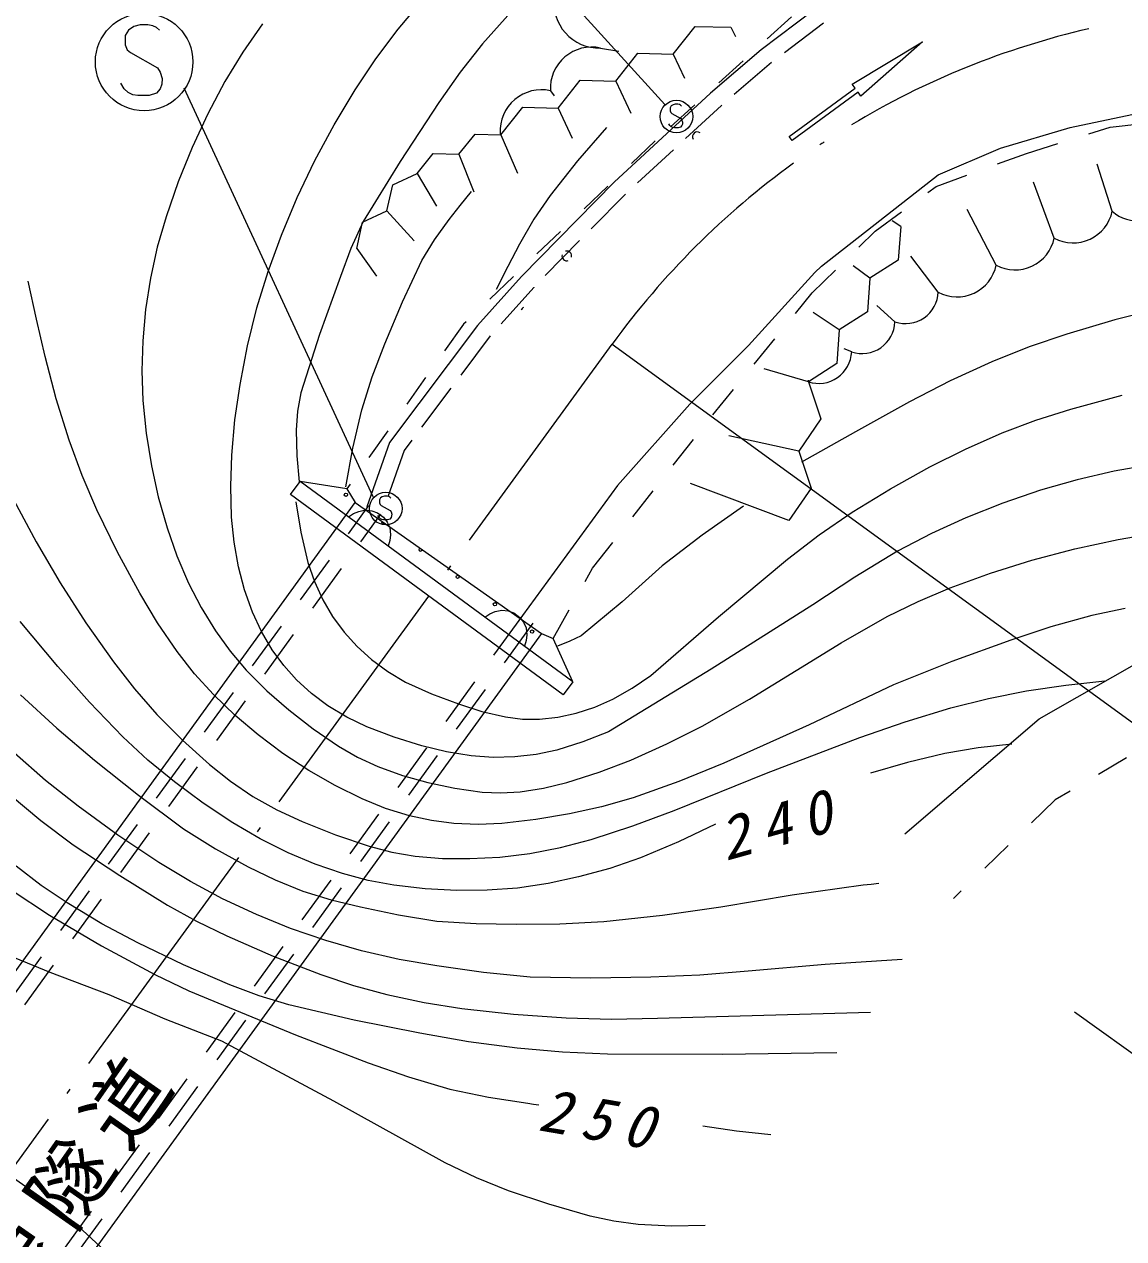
# Model space of a CAD drawing. Units: millimetres, scale not verified. Extents: x 40000 to 680000, y 20000 to 380000.
# Drawn here: x 118994 to 152642, y 276999 to 314162 of the extents above; entities that cross this region are included whole.
import ezdxf

# ---------------------------------------------------------------- set-up
doc = ezdxf.new("R2010")
doc.units = ezdxf.units.MM
doc.header["$LTSCALE"] = 1000
for name, pattern in [('USER1', [9.899999, 7.790164, -0.97377, 0.162295, -0.97377]), ('USER2', [2.5, 1.5, -1]), ('USER4', [2, 1.5, -0.5]), ('USER7', [2, 1, -1])]:
    doc.linetypes.add(name, pattern=pattern)
for name, color, linetype, lineweight in [('S-BGD', 7, 'Continuous', 13), ('S-BGD-HTXT', 6, 'Continuous', 13), ('S-BMK-SRVR', 3, 'Continuous', 13)]:
    doc.layers.add(name, color=color, linetype=linetype, lineweight=lineweight)
doc.styles.add('ＭＳ ゴシック', font='')
doc.styles.get('ＭＳ ゴシック').set_extended_font_data('MS Gothic')

msp = doc.modelspace()

# ---------------------------------------------------------------- linework, layer by layer
at = {"layer": 'S-BGD'}
for p, q in [((138598, 311706), (130108, 321070)), ((130440, 314014), (131217, 314940)), ((134062, 314728), (133022, 313568)), ((143171, 314608), (141545, 313383)), ((122348, 314098), (122183, 313985)), ((122543, 314150), (122348, 314098)), ((122775, 314150), (122543, 314150)), ((122933, 314120), (122775, 314150)), ((123045, 314068), (122933, 314120)), ((123128, 313978), (123045, 314068)), ((126280, 314175), (125684, 313314)), ((138855, 313246), (139529, 314098)), ((139529, 314098), (140615, 314070)), ((140615, 314070), (140766, 313792)), ((122085, 313820), (122078, 313648)), ((122183, 313985), (122085, 313820)), ((129755, 313104), (130440, 314014)), ((122078, 313648), (122085, 313535)), ((122085, 313535), (122145, 313385)), ((122145, 313385), (122250, 313303)), ((122250, 313303), (123068, 312830)), ((125684, 313314), (125132, 312410)), ((133022, 313568), (132332, 312693)), ((136630, 313436), (137193, 313341)), ((141545, 313383), (139996, 312056)), ((144334, 312326), (146484, 313621)), ((146484, 313621), (144600, 311963)), ((129118, 312158), (129755, 313104)), ((137096, 312423), (137770, 313274)), ((137770, 313274), (138855, 313246)), ((138855, 313246), (139205, 312518)), ((123068, 312830), (123158, 312695)), ((123158, 312695), (123218, 312508)), ((132332, 312693), (131683, 311772)), ((122055, 312185), (121950, 312358)), ((122175, 312073), (122055, 312185)), ((123150, 312185), (123045, 312050)), ((123203, 312328), (123150, 312185)), ((123218, 312508), (123203, 312328)), ((129676, 299703), (123891, 312204)), ((125132, 312410), (124608, 311420)), ((135337, 311599), (136011, 312451)), ((136011, 312451), (137096, 312423)), ((137096, 312423), (137559, 311446)), ((142405, 310728), (144422, 312205)), ((144422, 312205), (144334, 312326)), ((122318, 312005), (122175, 312073)), ((122468, 311983), (122318, 312005)), ((122813, 311983), (122468, 311983)), ((123045, 312050), (122813, 311983)), ((128474, 311086), (129118, 312158)), ((135096, 312131), (135207, 311971)), ((139996, 312056), (137045, 309328)), ((144511, 312084), (142494, 310607)), ((144600, 311963), (144511, 312084)), ((131683, 311772), (130499, 309964)), ((133578, 310775), (134251, 311627)), ((134251, 311627), (135337, 311599)), ((135337, 311599), (135761, 310680)), ((138762, 311608), (138760, 311550)), ((138760, 311550), (138762, 311513)), ((138795, 311663), (138762, 311608)), ((138762, 311513), (138782, 311463)), ((138782, 311463), (138817, 311435)), ((138850, 311700), (138795, 311663)), ((138817, 311435), (139090, 311278)), ((138915, 311718), (138850, 311700)), ((138992, 311718), (138915, 311718)), ((139045, 311708), (138992, 311718)), ((139082, 311690), (139045, 311708)), ((139110, 311660), (139082, 311690)), ((151007, 311006), (153953, 311630)), ((124608, 311420), (124133, 310394)), ((127886, 309991), (128474, 311086)), ((138752, 311063), (138717, 311120)), ((138792, 311025), (138752, 311063)), ((139117, 311063), (139082, 311018)), ((139090, 311278), (139120, 311233)), ((139135, 311110), (139117, 311063)), ((139120, 311233), (139140, 311170)), ((139140, 311170), (139135, 311110)), ((132298, 310186), (132791, 310800)), ((132791, 310800), (133578, 310775)), ((133562, 310825), (133578, 310775)), ((133578, 310775), (134091, 309609)), ((136809, 311009), (135925, 309984)), ((138840, 311003), (138792, 311025)), ((138890, 310995), (138840, 311003)), ((139005, 310995), (138890, 310995)), ((139082, 311018), (139005, 310995)), ((142494, 310607), (142405, 310728)), ((148873, 310375), (151007, 311006)), ((124133, 310394), (123706, 309344)), ((146961, 309553), (148873, 310375)), ((127347, 308861), (127886, 309991)), ((130499, 309964), (129366, 308124)), ((131019, 309596), (131511, 310211)), ((131511, 310211), (132298, 310186)), ((132298, 310186), (132748, 309034)), ((135925, 309984), (135091, 308926)), ((130270, 309254), (131019, 309596)), ((131019, 309596), (131612, 308593)), ((152292, 308445), (151832, 309886)), ((123706, 309344), (123332, 308266)), ((130094, 308450), (130270, 309254)), ((137045, 309328), (134215, 306445)), ((143392, 306760), (146961, 309553)), ((150517, 307619), (149881, 309330)), ((126865, 307709), (127347, 308861)), ((132335, 308615), (132686, 309042)), ((135091, 308926), (134594, 308195)), ((131993, 308184), (132335, 308615)), ((148742, 306793), (147854, 308493)), ((123332, 308266), (123066, 307344)), ((129366, 308124), (128993, 307301)), ((129169, 307303), (129345, 308108)), ((129345, 308108), (130094, 308450)), ((130094, 308450), (130926, 307531)), ((131549, 307570), (131993, 308184)), ((134594, 308195), (134147, 307430)), ((145819, 307976), (145553, 308145)), ((145819, 307976), (145744, 306949)), ((123066, 307344), (122855, 306397)), ((126460, 306602), (126865, 307709)), ((131162, 306934), (131549, 307570)), ((134147, 307430), (133789, 306749)), ((128993, 307301), (128670, 306441)), ((129169, 307303), (129772, 306451)), ((146967, 305968), (146130, 307065)), ((126114, 305484), (126460, 306602)), ((130570, 305673), (131162, 306934)), ((133789, 306749), (133440, 306050)), ((143392, 306760), (143191, 306571)), ((144877, 306393), (144364, 306772)), ((145744, 306949), (144877, 306393)), ((119364, 305143), (119111, 306304)), ((122855, 306397), (122707, 305438)), ((128670, 306441), (128034, 304666)), ((134215, 306445), (132870, 304946)), ((143191, 306571), (141164, 304330)), ((144877, 306393), (144802, 305365)), ((125828, 304319), (126114, 305484)), ((130031, 304387), (130570, 305673)), ((145642, 305054), (145088, 305562)), ((153853, 305492), (152370, 305115)), ((119631, 303996), (119364, 305143)), ((122707, 305438), (122620, 304471)), ((143935, 304809), (143134, 305346)), ((144802, 305365), (143935, 304809)), ((152370, 305115), (150901, 304680)), ((132870, 304946), (130170, 301360)), ((143935, 304809), (143859, 303782)), ((122620, 304471), (122592, 303560)), ((128034, 304666), (127458, 302882)), ((129646, 303377), (130031, 304387)), ((150901, 304680), (149746, 304287)), ((125600, 303141), (125828, 304319)), ((141164, 304330), (139366, 302533)), ((144317, 304140), (144085, 304229)), ((149746, 304287), (148604, 303835)), ((119971, 302702), (119631, 303996)), ((143859, 303782), (142992, 303226)), ((148604, 303835), (147335, 303248)), ((122592, 303560), (122625, 302650)), ((129322, 302361), (129646, 303377)), ((142992, 303226), (141642, 303622)), ((142992, 303226), (142993, 303273)), ((125441, 302059), (125600, 303141)), ((142992, 303226), (143375, 302089)), ((147335, 303248), (146091, 302606)), ((120367, 301435), (119971, 302702)), ((122625, 302650), (122727, 301646)), ((127458, 302882), (127357, 302319)), ((139366, 302533), (137150, 300049)), ((146091, 302606), (144435, 301696)), ((151024, 302381), (151805, 302600)), ((151805, 302600), (152598, 302811)), ((127357, 302319), (127313, 301737)), ((129047, 301188), (129322, 302361)), ((149956, 302048), (151024, 302381)), ((125343, 300972), (125441, 302059)), ((143375, 302089), (142695, 301102)), ((148919, 301662), (149956, 302048)), ((120764, 300359), (120367, 301435)), ((122727, 301646), (122889, 300648)), ((127313, 301737), (127334, 300959)), ((142695, 301102), (140557, 301572)), ((144435, 301696), (142781, 300763)), ((147798, 301164), (148919, 301662)), ((128832, 300009), (129047, 301188)), ((130170, 301360), (129483, 299394)), ((142695, 301102), (143078, 299966)), ((146710, 300615), (147798, 301164)), ((125311, 300024), (125343, 300972)), ((127334, 300959), (127404, 300164)), ((153406, 300670), (152352, 300484)), ((121216, 299305), (120764, 300359)), ((122889, 300648), (123096, 299697)), ((145502, 299948), (146710, 300615)), ((152352, 300484), (151220, 300223)), ((125339, 299076), (125311, 300024)), ((127141, 299772), (127437, 300175)), ((135783, 294042), (127437, 300175)), ((128867, 299949), (127437, 300175)), ((128867, 299949), (129126, 299531)), ((137150, 300049), (134239, 296068)), ((142398, 298978), (139380, 300106)), ((143078, 299966), (142398, 298978)), ((144335, 299235), (145502, 299948)), ((151220, 300223), (150093, 299902)), ((118675, 299599), (119357, 298324)), ((123096, 299697), (123364, 298753)), ((135487, 293639), (127141, 299772)), ((127302, 299553), (127461, 298616)), ((129864, 299613), (129862, 299556)), ((129862, 299556), (129864, 299518)), ((129897, 299668), (129864, 299613)), ((129952, 299706), (129897, 299668)), ((130017, 299723), (129952, 299706)), ((130094, 299723), (130017, 299723)), ((130147, 299713), (130094, 299723)), ((130184, 299696), (130147, 299713)), ((130212, 299666), (130184, 299696)), ((150093, 299902), (148946, 299510)), ((101547, 261491), (129126, 299531)), ((121847, 298012), (121216, 299305)), ((128919, 299086), (129070, 299189)), ((129070, 299189), (129229, 299254)), ((129126, 299531), (134819, 295523)), ((129229, 299254), (129442, 299302)), ((129442, 299302), (129628, 299277)), ((129628, 299277), (129801, 299215)), ((129801, 299215), (129988, 299077)), ((129864, 299518), (129884, 299468)), ((129884, 299468), (129919, 299441)), ((129919, 299441), (130192, 299283)), ((130192, 299283), (130222, 299238)), ((130222, 299238), (130242, 299176)), ((130242, 299176), (130237, 299116)), ((141002, 299416), (139741, 298525)), ((143324, 298538), (144335, 299235)), ((148946, 299510), (147812, 299059)), ((125417, 298310), (125339, 299076)), ((129854, 299068), (129819, 299126)), ((129894, 299031), (129854, 299068)), ((129942, 299008), (129894, 299031)), ((129992, 299001), (129942, 299008)), ((129988, 299077), (130099, 298931)), ((130107, 299001), (129992, 299001)), ((130099, 298931), (130179, 298760)), ((130184, 299023), (130107, 299001)), ((130219, 299068), (130184, 299023)), ((130237, 299116), (130219, 299068)), ((147812, 299059), (146758, 298576)), ((123364, 298753), (123664, 297894)), ((127461, 298616), (127677, 297695)), ((130179, 298760), (130199, 298541)), ((130199, 298541), (130185, 298370)), ((139741, 298525), (138517, 297587)), ((142349, 297791), (143324, 298538)), ((146758, 298576), (145722, 298036)), ((152471, 298401), (153732, 298616)), ((119357, 298324), (120096, 297070)), ((125553, 297563), (125417, 298310)), ((130185, 298370), (130128, 298197)), ((149828, 297760), (151143, 298110)), ((151143, 298110), (152471, 298401)), ((122529, 296752), (121847, 298012)), ((123664, 297894), (124020, 297055)), ((127677, 297695), (127877, 297110)), ((140239, 296034), (142349, 297791)), ((145722, 298036), (144413, 297246)), ((148568, 297365), (149828, 297760)), ((125739, 296858), (125553, 297563)), ((138517, 297587), (137291, 296492)), ((147328, 296914), (148568, 297365)), ((120096, 297070), (120883, 295848)), ((124020, 297055), (124408, 296311)), ((127877, 297110), (128135, 296546)), ((144413, 297246), (143127, 296400)), ((123075, 295844), (122529, 296752)), ((125983, 296169), (125739, 296858)), ((146353, 296501), (147328, 296914)), ((124408, 296311), (124848, 295597)), ((128135, 296546), (128432, 296036)), ((133402, 296188), (133614, 296236)), ((133614, 296236), (133801, 296211)), ((133801, 296211), (133974, 296149)), ((137291, 296492), (136033, 295452)), ((143127, 296400), (140015, 294432)), ((145404, 296035), (146353, 296501)), ((152687, 296288), (151664, 296071)), ((120017, 294511), (118865, 295891)), ((120883, 295848), (121722, 294656)), ((123671, 294970), (123075, 295844)), ((126257, 295579), (125983, 296169)), ((128432, 296036), (128780, 295559)), ((133092, 296019), (133243, 296123)), ((133243, 296123), (133402, 296188)), ((133974, 296149), (134161, 296011)), ((134161, 296011), (134272, 295865)), ((134272, 295865), (134352, 295694)), ((138170, 294231), (140239, 296034)), ((143996, 295236), (145404, 296035)), ((151664, 296071), (150415, 295721)), ((134819, 295523), (107183, 257427)), ((124848, 295597), (125292, 294981)), ((126585, 295018), (126257, 295579)), ((128780, 295559), (129179, 295121)), ((134352, 295694), (134372, 295475)), ((134372, 295475), (134358, 295304)), ((134819, 295523), (135180, 295370)), ((136033, 295452), (135687, 295281)), ((150415, 295721), (149183, 295313)), ((129179, 295121), (129620, 294726)), ((134358, 295304), (134301, 295131)), ((135783, 294042), (135180, 295370)), ((135687, 295281), (135316, 295131)), ((142618, 294384), (143996, 295236)), ((149183, 295313), (147378, 294659)), ((124208, 294289), (123671, 294970)), ((125292, 294981), (125789, 294396)), ((126933, 294540), (126585, 295018)), ((129620, 294726), (130123, 294357)), ((150051, 292911), (153490, 294865)), ((120992, 293415), (120017, 294511)), ((121722, 294656), (122366, 293829)), ((125789, 294396), (126416, 293768)), ((127329, 294100), (126933, 294540)), ((130123, 294357), (130666, 294033)), ((140015, 294432), (136870, 292515)), ((141188, 293508), (142618, 294384)), ((147378, 294659), (145599, 293951)), ((124786, 293652), (124208, 294289)), ((127788, 293680), (127329, 294100)), ((130666, 294033), (131454, 293674)), ((135783, 294042), (135487, 293639)), ((137600, 293842), (138170, 294231)), ((150868, 293934), (152068, 294071)), ((118878, 293644), (119987, 292624)), ((122366, 293829), (123055, 293041)), ((125448, 293013), (124786, 293652)), ((126416, 293768), (127086, 293182)), ((128286, 293306), (127788, 293680)), ((131454, 293674), (132281, 293365)), ((137007, 293509), (137600, 293842)), ((145599, 293951), (143011, 292721)), ((148507, 293534), (149672, 293761)), ((149672, 293761), (150868, 293934)), ((122011, 292360), (120992, 293415)), ((128870, 292960), (128286, 293306)), ((132281, 293365), (132999, 293136)), ((135882, 293079), (136456, 293266)), ((136456, 293266), (137007, 293509)), ((139736, 292687), (141188, 293508)), ((145954, 292820), (147355, 293249)), ((147355, 293249), (148507, 293534)), ((123055, 293041), (123835, 292258)), ((126149, 292419), (125448, 293013)), ((127086, 293182), (127831, 292603)), ((129481, 292667), (128870, 292960)), ((132999, 293136), (133727, 292966)), ((133727, 292966), (134239, 292903)), ((134239, 292903), (134760, 292900)), ((134760, 292900), (135320, 292959)), ((135320, 292959), (135882, 293079)), ((145944, 289393), (150051, 292911)), ((119987, 292624), (121141, 291645)), ((127831, 292603), (128609, 292075)), ((130312, 292344), (129481, 292667)), ((136870, 292515), (136090, 292203)), ((138656, 292139), (139736, 292687)), ((143011, 292721), (140402, 291548)), ((144571, 292333), (145954, 292820)), ((122779, 291648), (122011, 292360)), ((123835, 292258), (124667, 291508)), ((126908, 291848), (126149, 292419)), ((131157, 292080), (130312, 292344)), ((136090, 292203), (135297, 291951)), ((137554, 291648), (138656, 292139)), ((141714, 291245), (144571, 292333)), ((149223, 292128), (148193, 292019)), ((119647, 291024), (118692, 291853)), ((127702, 291327), (126908, 291848)), ((128609, 292075), (129197, 291737)), ((129197, 291737), (129811, 291452)), ((131915, 291895), (131157, 292080)), ((132673, 291772), (131915, 291895)), ((133342, 291728), (132673, 291772)), ((134004, 291745), (133342, 291728)), ((134661, 291819), (134004, 291745)), ((135297, 291951), (134661, 291819)), ((147172, 291850), (146026, 291570)), ((148193, 292019), (147172, 291850)), ((121141, 291645), (122485, 290568)), ((123587, 290982), (122779, 291648)), ((124667, 291508), (125309, 290996)), ((129811, 291452), (130569, 291178)), ((136584, 291276), (137554, 291648)), ((140402, 291548), (139031, 290991)), ((146026, 291570), (144890, 291241)), ((120642, 290239), (119647, 291024)), ((125309, 290996), (125985, 290534)), ((128508, 290863), (127702, 291327)), ((130569, 291178), (131350, 290961)), ((135599, 290962), (136584, 291276)), ((139031, 290991), (137630, 290487)), ((138879, 290101), (141714, 291245)), ((124469, 290326), (123587, 290982)), ((129336, 290457), (128508, 290863)), ((131350, 290961), (132175, 290784)), ((132175, 290784), (133007, 290668)), ((133007, 290668), (133583, 290641)), ((133583, 290641), (134169, 290674)), ((134169, 290674), (134888, 290788)), ((134888, 290788), (135599, 290962)), ((118562, 290578), (119506, 289795)), ((122485, 290568), (123869, 289538)), ((125378, 289724), (124469, 290326)), ((125985, 290534), (126726, 290125)), ((130051, 290168), (129336, 290457)), ((137630, 290487), (136661, 290212)), ((121862, 289352), (120642, 290239)), ((126726, 290125), (127497, 289768)), ((130785, 289937), (130051, 290168)), ((131460, 289792), (130785, 289937)), ((135678, 289997), (134653, 289823)), ((136661, 290212), (135678, 289997)), ((137624, 289630), (138879, 290101)), ((119506, 289795), (120495, 289052)), ((123869, 289538), (124843, 288932)), ((126215, 289235), (125378, 289724)), ((127497, 289768), (128515, 289362)), ((132144, 289707), (131460, 289792)), ((132883, 289677), (132144, 289707)), ((133611, 289707), (132883, 289677)), ((134653, 289823), (133611, 289707)), ((136348, 289215), (137624, 289630)), ((140153, 289689), (139018, 289144)), ((123115, 288513), (121862, 289352)), ((127073, 288803), (126215, 289235)), ((128515, 289362), (129553, 289012)), ((135410, 288969), (136348, 289215)), ((139018, 289144), (137852, 288650)), ((120495, 289052), (121915, 288109)), ((124843, 288932), (125848, 288378)), ((127895, 288460), (127073, 288803)), ((129553, 289012), (130247, 288829)), ((130247, 288829), (130953, 288704)), ((133548, 288678), (134468, 288784)), ((134468, 288784), (135410, 288969)), ((119508, 287813), (118748, 288397)), ((124079, 287928), (123115, 288513)), ((128738, 288173), (127895, 288460)), ((130953, 288704), (131790, 288638)), ((131790, 288638), (132631, 288632)), ((132631, 288632), (133548, 288678)), ((137852, 288650), (136919, 288333)), ((121915, 288109), (123376, 287211)), ((125848, 288378), (126668, 287980)), ((129520, 287966), (128738, 288173)), ((135957, 288070), (135030, 287869)), ((136919, 288333), (135957, 288070)), ((118597, 287677), (119764, 286895)), ((120303, 287277), (119508, 287813)), ((125065, 287399), (124079, 287928)), ((126668, 287980), (127520, 287633)), ((130305, 287820), (129520, 287966)), ((131265, 287710), (130305, 287820)), ((132234, 287658), (131265, 287710)), ((133165, 287663), (132234, 287658)), ((134092, 287728), (133165, 287663)), ((135030, 287869), (134092, 287728)), ((142491, 287519), (144673, 287824)), ((144673, 287824), (144911, 287850)), ((144911, 287850), (145149, 287875)), ((121371, 286639), (120303, 287277)), ((126097, 286917), (125065, 287399)), ((127520, 287633), (128388, 287369)), ((128388, 287369), (129283, 287160)), ((140315, 287153), (142491, 287519)), ((123376, 287211), (124263, 286713)), ((127141, 286495), (126097, 286917)), ((129283, 287160), (130447, 286908)), ((130447, 286908), (131617, 286716)), ((138524, 286902), (140315, 287153)), ((119764, 286895), (121361, 285965)), ((122472, 286052), (121371, 286639)), ((124263, 286713), (125189, 286263)), ((131617, 286716), (132829, 286640)), ((132829, 286640), (134048, 286623)), ((134048, 286623), (135388, 286637)), ((135388, 286637), (136734, 286711)), ((136734, 286711), (138524, 286902)), ((125189, 286263), (126615, 285645)), ((128223, 286120), (127141, 286495)), ((119784, 285141), (117991, 285878)), ((121361, 285965), (122995, 285084)), ((123869, 285382), (122472, 286052)), ((129316, 285804), (128223, 286120)), ((130465, 285545), (129316, 285804)), ((126615, 285645), (128066, 285082)), ((131616, 285347), (130465, 285545)), ((145859, 285539), (143509, 285393)), ((121594, 284462), (119784, 285141)), ((122995, 285084), (124028, 284588)), ((125283, 284771), (123869, 285382)), ((128066, 285082), (129070, 284748)), ((133051, 285143), (131616, 285347)), ((134482, 285000), (133051, 285143)), ((139670, 285063), (138175, 284999)), ((141152, 285186), (139670, 285063)), ((143509, 285393), (141152, 285186)), ((126180, 284432), (125283, 284771)), ((129070, 284748), (130093, 284471)), ((136329, 284970), (134482, 285000)), ((138175, 284999), (136329, 284970)), ((123311, 283722), (121594, 284462)), ((124028, 284588), (125088, 284145)), ((127086, 284155), (126180, 284432)), ((130093, 284471), (131228, 284228)), ((125088, 284145), (127294, 283236)), ((129091, 283689), (127086, 284155)), ((131228, 284228), (132383, 284043)), ((132383, 284043), (133968, 283870)), ((125036, 283043), (123311, 283722)), ((131097, 283285), (129091, 283689)), ((133968, 283870), (135574, 283755)), ((135574, 283755), (136971, 283720)), ((136971, 283720), (138376, 283745)), ((138376, 283745), (141625, 283844)), ((141625, 283844), (144892, 283927)), ((127294, 283236), (129519, 282384)), ((132591, 283028), (131097, 283285)), ((128472, 281208), (125036, 283043)), ((134083, 282833), (132591, 283028)), ((135462, 282711), (134083, 282833)), ((136848, 282649), (135462, 282711)), ((140361, 282639), (136848, 282649)), ((143860, 282689), (140361, 282639)), ((129519, 282384), (130756, 281954)), ((130756, 281954), (132020, 281579)), ((132020, 281579), (133202, 281334)), ((133202, 281334), (134410, 281145)), ((131876, 279322), (128472, 281208)), ((134410, 281145), (134578, 281121)), ((134578, 281121), (134747, 281097)), ((139766, 280452), (140796, 280303)), ((140796, 280303), (141842, 280190)), ((119875, 277991), (118237, 279149)), ((132830, 278867), (131876, 279322)), ((133809, 278467), (132830, 278867)), ((135049, 278052), (133809, 278467)), ((120630, 277389), (119875, 277991)), ((136310, 277694), (135049, 278052)), ((137041, 277532), (136310, 277694)), ((121339, 276745), (120630, 277389)), ((137780, 277429), (137041, 277532)), ((138807, 277387), (137780, 277429)), ((139831, 277405), (138807, 277387))]:
    msp.add_line(p, q, dxfattribs=at)
at = {"layer": 'S-BGD', "linetype": 'USER7'}
for p, q in [((142475, 314389), (138298, 310592)), ((152230, 311017), (156683, 311490)), ((149668, 310213), (152230, 311017)), ((138298, 310592), (132435, 304981)), ((146904, 309201), (149668, 310213)), ((145033, 307830), (146904, 309201)), ((143105, 305942), (145033, 307830)), ((140069, 302215), (143105, 305942)), ((132435, 304981), (128867, 299949)), ((136387, 297520), (140069, 302215)), ((135180, 295370), (136387, 297520)), ((154451, 292730), (150543, 290426)), ((150543, 290426), (147431, 287410))]:
    msp.add_line(p, q, dxfattribs=at)
at = {"layer": 'S-BGD', "linetype": 'USER4'}
for p, q in [((143455, 314196), (141858, 312993)), ((141858, 312993), (140328, 311682)), ((140328, 311682), (137393, 308969)), ((137393, 308969), (134587, 306111)), ((134587, 306111), (133256, 304628)), ((133256, 304628), (130617, 301122)), ((130617, 301122), (129955, 299229))]:
    msp.add_line(p, q, dxfattribs=at)
at = {"layer": 'S-BGD', "linetype": 'USER2'}
for p, q in [((101021, 260130), (129542, 299434)), ((101393, 259875), (129907, 299170)), ((134239, 296068), (105824, 256841)), ((134563, 295833), (106154, 256615))]:
    msp.add_line(p, q, dxfattribs=at)
at = {"layer": 'S-BGD'}
for centre, radius in [((122663, 313010), 1492), ((138955, 311338), 498), ((128838, 299766), 49.7), ((130057, 299343), 498), ((132257, 297254), 49.7), ((133397, 296416), 49.7), ((134536, 295579), 49.7)]:
    msp.add_circle(centre, radius, dxfattribs=at)
for centre, radius, start, end in [((136578, 314800), 1364, 170.769, 272.1411), ((136358, 312202), 1264, 77.5996, 183.2105), ((134824, 310896), 1264, 77.5996, 183.2105), ((139594, 310719), 149, 56.7265, 207.1915), ((157203, 289667), 25000, 123.3015, 123.6772), ((153039, 309235), 1087, 226.6123, 332.873), ((151095, 308697), 1224, 241.8091, 348.0698), ((149319, 307872), 1224, 241.8091, 348.0698), ((135598, 307074), 149, 168.1615, 287.9069), ((135598, 307074), 149, 344.3327, 103.6953), ((147545, 307046), 1224, 241.8091, 348.0698), ((145961, 306008), 1006, 251.4746, 357.7349), ((145961, 306008), 1006, 251.4751, 357.7349), ((134342, 305365), 149, 117.3512, 161.911), ((144636, 305094), 1006, 251.4746, 357.7349), ((144636, 305094), 1006, 251.4751, 357.7349), ((143312, 304179), 1006, 251.4746, 357.7349), ((143312, 304179), 1006, 251.4751, 357.7349), ((129978, 298928), 49.7, 142.1265, 327.5846), ((131118, 298091), 49.7, 106.1621, 3.549)]:
    msp.add_arc(centre, radius, start, end, dxfattribs=at)
at = {"layer": 'S-BGD-HTXT'}
for p, q in [((136987, 304374), (157203, 289667)), ((163057, 275371), (151139, 283930))]:
    msp.add_line(p, q, dxfattribs=at)
at = {"layer": 'S-BMK-SRVR', "linetype": 'USER1'}
msp.add_line((97678, 250338), (136987, 304374), dxfattribs=at)
at = {"layer": 'S-BMK-SRVR'}
for start, end in [(103.0131, 121.0472), (125.9315, 143.9656)]:
    msp.add_arc((157203, 289667), 25000, start, end, dxfattribs=at)

# ---------------------------------------------------------------- texts
at = {"layer": 'S-BGD', "attachment_point": 7, "style": 'ＭＳ ゴシック'}
for s, insert, char_height, rotation in [('\\T1.44;\\Q15;240', (140470, 288537), 1320, 15.5), ('\\T1.2;二鹿隧道', (117147, 272122), 1833, 55), ('\\T1.44;\\Q15;250', (134679, 280302), 1320, 350.3)]:
    msp.add_mtext(s, dxfattribs=dict(at, insert=insert, char_height=char_height, rotation=rotation))

doc.saveas('drawing.dxf')
